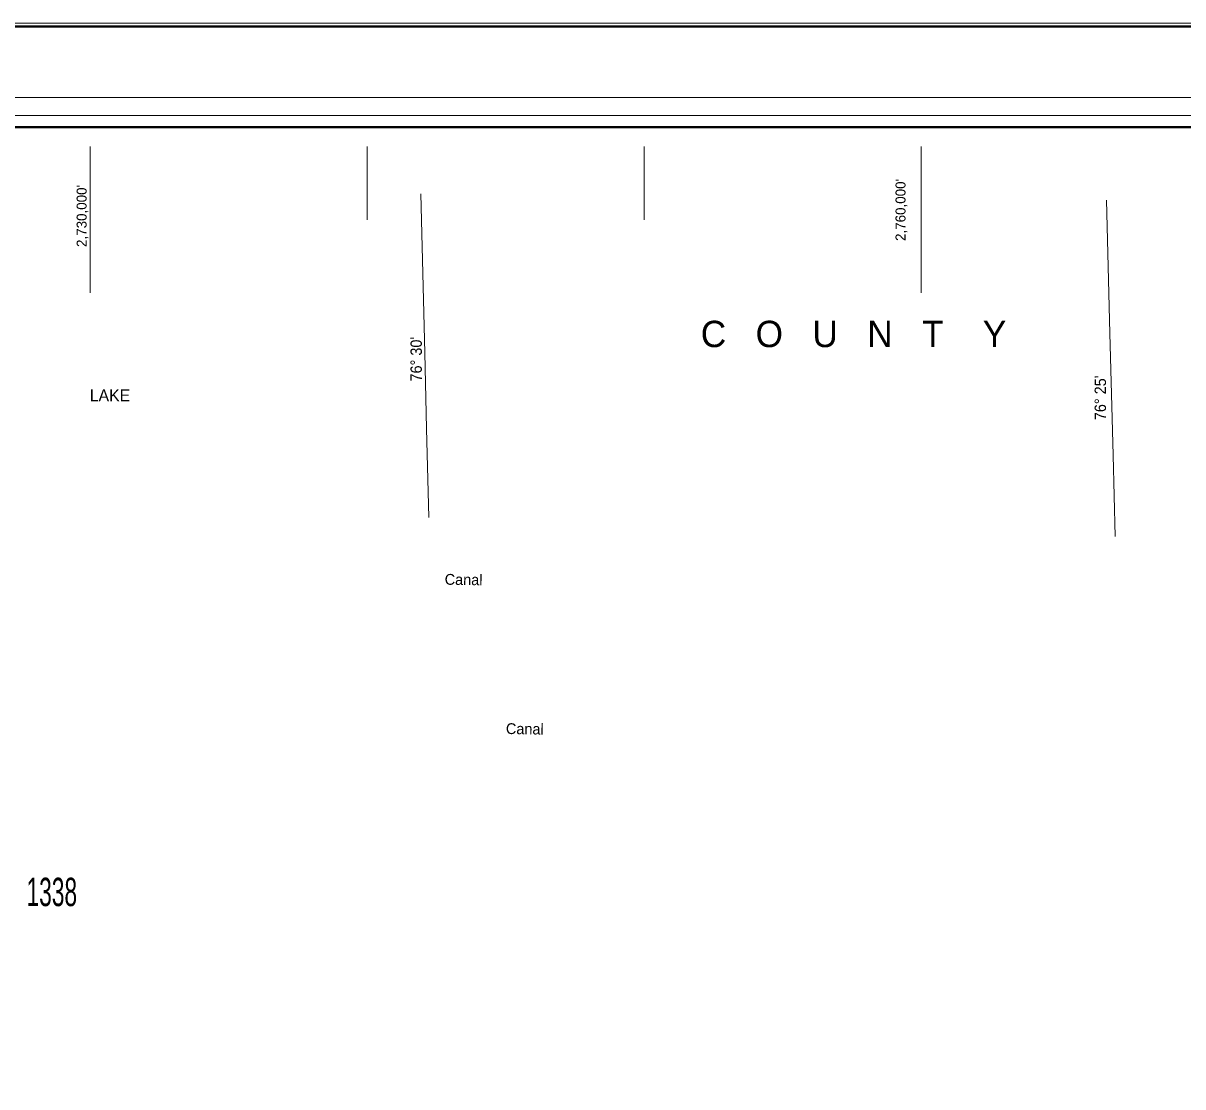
# Model space of a CAD drawing. Extents: x 817616 to 914254, y 167561 to 285221.
# Drawn here: x 831369 to 844126, y 212263 to 223958 of the extents above; entities that cross this region are included whole.
import ezdxf
from ezdxf.enums import TextEntityAlignment as Align

# ---------------------------------------------------------------- set-up
doc = ezdxf.new("R2010")
doc.units = 0
doc.header["$LTSCALE"] = 64
for name, color, linetype, lineweight in [('1', 7, 'Continuous', 25), ('20', 7, 'Continuous', 40), ('23', 7, 'Continuous', 25), ('60', 7, 'Continuous', 13), ('61', 7, 'Continuous', 13)]:
    doc.layers.add(name, color=color, linetype=linetype, lineweight=lineweight)
doc.layers.add('52', color=7, linetype='Continuous')
doc.layers.add('57', color=7, linetype='Continuous')

msp = doc.modelspace()

# ---------------------------------------------------------------- linework, layer by layer
at = {"layer": '1', "lineweight": 13}
msp.add_lwpolyline([(914246.27, 167561.16), (817615.63, 167561.16), (817615.63, 223958.21), (914246.27, 223958.21)], close=True, dxfattribs=at)
at = {"layer": '20'}
for points in [[(817650.63, 223923.21), (914211.27, 223923.21), (914211.27, 167596.17), (817650.63, 167596.17)], [(820838.48, 222814.24), (913285.76, 222814.24), (913285.76, 168687.88), (820838.48, 168687.88)]]:
    msp.add_lwpolyline(points, close=True, dxfattribs=at)
at = {"layer": '20', "lineweight": 13}
msp.add_lwpolyline([(820529.29, 223139.71), (820529.29, 168378.6), (820707.84, 168557.27), (820707.84, 222944.88), (913416.37, 222944.88), (913416.37, 168557.27), (820707.84, 168557.27), (820529.29, 168378.6), (913594.95, 168378.6), (913594.95, 223139.71)], close=True, dxfattribs=at)
at = {"layer": '60'}
for p, q in [((835785.81, 220332.98), (835741.77, 222081.35)), ((843323.01, 220549.21), (843284.94, 222011.96)), ((843357.87, 219209.98), (843323.01, 220549.21)), ((835806.74, 219501.93), (835785.81, 220332.98)), ((835831.43, 218521.57), (835806.74, 219501.93)), ((843381.18, 218314.54), (843357.87, 219209.98))]:
    msp.add_line(p, q, dxfattribs=at)
at = {"layer": '61'}
for p, q in [((832104, 220992.01), (832104, 222601.01)), ((841248, 220992.01), (841248, 222601.01))]:
    msp.add_line(p, q, dxfattribs=at)
for points in [[(835152, 222588.51), (835152, 222590.51), (835152, 222592.51), (835152, 222594.51), (835152, 222596.51), (835152, 222598.51), (835152, 222601.01)], [(835152, 222390.51), (835152, 222392.51), (835152, 222394.51), (835152, 222396.51), (835152, 222398.51), (835152, 222400.51), (835152, 222402.51), (835152, 222404.51), (835152, 222406.51), (835152, 222408.51), (835152, 222410.51), (835152, 222412.51), (835152, 222414.51), (835152, 222416.51), (835152, 222418.51), (835152, 222420.51), (835152, 222422.51), (835152, 222424.51), (835152, 222426.51), (835152, 222428.51), (835152, 222430.51), (835152, 222432.51), (835152, 222434.51), (835152, 222436.51), (835152, 222438.51), (835152, 222440.51), (835152, 222442.51), (835152, 222444.51), (835152, 222446.51), (835152, 222448.51), (835152, 222450.51), (835152, 222452.51), (835152, 222454.51), (835152, 222456.51), (835152, 222458.51), (835152, 222460.51), (835152, 222462.51), (835152, 222464.51), (835152, 222466.51), (835152, 222468.51), (835152, 222470.51), (835152, 222472.51), (835152, 222474.51), (835152, 222476.51), (835152, 222478.51), (835152, 222480.51), (835152, 222482.51), (835152, 222484.51), (835152, 222486.51), (835152, 222488.51), (835152, 222490.51), (835152, 222492.51), (835152, 222494.51), (835152, 222496.51), (835152, 222498.51), (835152, 222500.51), (835152, 222502.51), (835152, 222504.51), (835152, 222506.51), (835152, 222508.51), (835152, 222510.51), (835152, 222512.51), (835152, 222514.51), (835152, 222516.51), (835152, 222518.51), (835152, 222520.51), (835152, 222522.51), (835152, 222524.51), (835152, 222526.51), (835152, 222528.51), (835152, 222530.51), (835152, 222532.51), (835152, 222534.51), (835152, 222536.51), (835152, 222538.51), (835152, 222540.51), (835152, 222542.51), (835152, 222544.51), (835152, 222546.51), (835152, 222548.51), (835152, 222550.51), (835152, 222552.51), (835152, 222554.51), (835152, 222556.51), (835152, 222558.51), (835152, 222560.51), (835152, 222562.51), (835152, 222564.51), (835152, 222566.51), (835152, 222568.51), (835152, 222570.51), (835152, 222572.51), (835152, 222574.51), (835152, 222576.51), (835152, 222578.51), (835152, 222580.51), (835152, 222582.51), (835152, 222584.51), (835152, 222586.51), (835152, 222588.51)], [(838200, 222588.51), (838200, 222590.51), (838200, 222592.51), (838200, 222594.51), (838200, 222596.51), (838200, 222598.51), (838200, 222601.01)], [(838200, 222390.51), (838200, 222392.51), (838200, 222394.51), (838200, 222396.51), (838200, 222398.51), (838200, 222400.51), (838200, 222402.51), (838200, 222404.51), (838200, 222406.51), (838200, 222408.51), (838200, 222410.51), (838200, 222412.51), (838200, 222414.51), (838200, 222416.51), (838200, 222418.51), (838200, 222420.51), (838200, 222422.51), (838200, 222424.51), (838200, 222426.51), (838200, 222428.51), (838200, 222430.51), (838200, 222432.51), (838200, 222434.51), (838200, 222436.51), (838200, 222438.51), (838200, 222440.51), (838200, 222442.51), (838200, 222444.51), (838200, 222446.51), (838200, 222448.51), (838200, 222450.51), (838200, 222452.51), (838200, 222454.51), (838200, 222456.51), (838200, 222458.51), (838200, 222460.51), (838200, 222462.51), (838200, 222464.51), (838200, 222466.51), (838200, 222468.51), (838200, 222470.51), (838200, 222472.51), (838200, 222474.51), (838200, 222476.51), (838200, 222478.51), (838200, 222480.51), (838200, 222482.51), (838200, 222484.51), (838200, 222486.51), (838200, 222488.51), (838200, 222490.51), (838200, 222492.51), (838200, 222494.51), (838200, 222496.51), (838200, 222498.51), (838200, 222500.51), (838200, 222502.51), (838200, 222504.51), (838200, 222506.51), (838200, 222508.51), (838200, 222510.51), (838200, 222512.51), (838200, 222514.51), (838200, 222516.51), (838200, 222518.51), (838200, 222520.51), (838200, 222522.51), (838200, 222524.51), (838200, 222526.51), (838200, 222528.51), (838200, 222530.51), (838200, 222532.51), (838200, 222534.51), (838200, 222536.51), (838200, 222538.51), (838200, 222540.51), (838200, 222542.51), (838200, 222544.51), (838200, 222546.51), (838200, 222548.51), (838200, 222550.51), (838200, 222552.51), (838200, 222554.51), (838200, 222556.51), (838200, 222558.51), (838200, 222560.51), (838200, 222562.51), (838200, 222564.51), (838200, 222566.51), (838200, 222568.51), (838200, 222570.51), (838200, 222572.51), (838200, 222574.51), (838200, 222576.51), (838200, 222578.51), (838200, 222580.51), (838200, 222582.51), (838200, 222584.51), (838200, 222586.51), (838200, 222588.51)], [(835152, 222192.51), (835152, 222194.51), (835152, 222196.51), (835152, 222198.51), (835152, 222200.51), (835152, 222202.51), (835152, 222204.51), (835152, 222206.51), (835152, 222208.51), (835152, 222210.51), (835152, 222212.51), (835152, 222214.51), (835152, 222216.51), (835152, 222218.51), (835152, 222220.51), (835152, 222222.51), (835152, 222224.51), (835152, 222226.51), (835152, 222228.51), (835152, 222230.51), (835152, 222232.51), (835152, 222234.51), (835152, 222236.51), (835152, 222238.51), (835152, 222240.51), (835152, 222242.51), (835152, 222244.51), (835152, 222246.51), (835152, 222248.51), (835152, 222250.51), (835152, 222252.51), (835152, 222254.51), (835152, 222256.51), (835152, 222258.51), (835152, 222260.51), (835152, 222262.51), (835152, 222264.51), (835152, 222266.51), (835152, 222268.51), (835152, 222270.51), (835152, 222272.51), (835152, 222274.51), (835152, 222276.51), (835152, 222278.51), (835152, 222280.51), (835152, 222282.51), (835152, 222284.51), (835152, 222286.51), (835152, 222288.51), (835152, 222290.51), (835152, 222292.51), (835152, 222294.51), (835152, 222296.51), (835152, 222298.51), (835152, 222300.51), (835152, 222302.51), (835152, 222304.51), (835152, 222306.51), (835152, 222308.51), (835152, 222310.51), (835152, 222312.51), (835152, 222314.51), (835152, 222316.51), (835152, 222318.51), (835152, 222320.51), (835152, 222322.51), (835152, 222324.51), (835152, 222326.51), (835152, 222328.51), (835152, 222330.51), (835152, 222332.51), (835152, 222334.51), (835152, 222336.51), (835152, 222338.51), (835152, 222340.51), (835152, 222342.51), (835152, 222344.51), (835152, 222346.51), (835152, 222348.51), (835152, 222350.51), (835152, 222352.51), (835152, 222354.51), (835152, 222356.51), (835152, 222358.51), (835152, 222360.51), (835152, 222362.51), (835152, 222364.51), (835152, 222366.51), (835152, 222368.51), (835152, 222370.51), (835152, 222372.51), (835152, 222374.51), (835152, 222376.51), (835152, 222378.51), (835152, 222380.51), (835152, 222382.51), (835152, 222384.51), (835152, 222386.51), (835152, 222388.51), (835152, 222390.51)], [(838200, 222192.51), (838200, 222194.51), (838200, 222196.51), (838200, 222198.51), (838200, 222200.51), (838200, 222202.51), (838200, 222204.51), (838200, 222206.51), (838200, 222208.51), (838200, 222210.51), (838200, 222212.51), (838200, 222214.51), (838200, 222216.51), (838200, 222218.51), (838200, 222220.51), (838200, 222222.51), (838200, 222224.51), (838200, 222226.51), (838200, 222228.51), (838200, 222230.51), (838200, 222232.51), (838200, 222234.51), (838200, 222236.51), (838200, 222238.51), (838200, 222240.51), (838200, 222242.51), (838200, 222244.51), (838200, 222246.51), (838200, 222248.51), (838200, 222250.51), (838200, 222252.51), (838200, 222254.51), (838200, 222256.51), (838200, 222258.51), (838200, 222260.51), (838200, 222262.51), (838200, 222264.51), (838200, 222266.51), (838200, 222268.51), (838200, 222270.51), (838200, 222272.51), (838200, 222274.51), (838200, 222276.51), (838200, 222278.51), (838200, 222280.51), (838200, 222282.51), (838200, 222284.51), (838200, 222286.51), (838200, 222288.51), (838200, 222290.51), (838200, 222292.51), (838200, 222294.51), (838200, 222296.51), (838200, 222298.51), (838200, 222300.51), (838200, 222302.51), (838200, 222304.51), (838200, 222306.51), (838200, 222308.51), (838200, 222310.51), (838200, 222312.51), (838200, 222314.51), (838200, 222316.51), (838200, 222318.51), (838200, 222320.51), (838200, 222322.51), (838200, 222324.51), (838200, 222326.51), (838200, 222328.51), (838200, 222330.51), (838200, 222332.51), (838200, 222334.51), (838200, 222336.51), (838200, 222338.51), (838200, 222340.51), (838200, 222342.51), (838200, 222344.51), (838200, 222346.51), (838200, 222348.51), (838200, 222350.51), (838200, 222352.51), (838200, 222354.51), (838200, 222356.51), (838200, 222358.51), (838200, 222360.51), (838200, 222362.51), (838200, 222364.51), (838200, 222366.51), (838200, 222368.51), (838200, 222370.51), (838200, 222372.51), (838200, 222374.51), (838200, 222376.51), (838200, 222378.51), (838200, 222380.51), (838200, 222382.51), (838200, 222384.51), (838200, 222386.51), (838200, 222388.51), (838200, 222390.51)], [(835152, 221994.51), (835152, 221996.51), (835152, 221998.51), (835152, 222000.51), (835152, 222002.51), (835152, 222004.51), (835152, 222006.51), (835152, 222008.51), (835152, 222010.51), (835152, 222012.51), (835152, 222014.51), (835152, 222016.51), (835152, 222018.51), (835152, 222020.51), (835152, 222022.51), (835152, 222024.51), (835152, 222026.51), (835152, 222028.51), (835152, 222030.51), (835152, 222032.51), (835152, 222034.51), (835152, 222036.51), (835152, 222038.51), (835152, 222040.51), (835152, 222042.51), (835152, 222044.51), (835152, 222046.51), (835152, 222048.51), (835152, 222050.51), (835152, 222052.51), (835152, 222054.51), (835152, 222056.51), (835152, 222058.51), (835152, 222060.51), (835152, 222062.51), (835152, 222064.51), (835152, 222066.51), (835152, 222068.51), (835152, 222070.51), (835152, 222072.51), (835152, 222074.51), (835152, 222076.51), (835152, 222078.51), (835152, 222080.51), (835152, 222082.51), (835152, 222084.51), (835152, 222086.51), (835152, 222088.51), (835152, 222090.51), (835152, 222092.51), (835152, 222094.51), (835152, 222096.51), (835152, 222098.51), (835152, 222100.51), (835152, 222102.51), (835152, 222104.51), (835152, 222106.51), (835152, 222108.51), (835152, 222110.51), (835152, 222112.51), (835152, 222114.51), (835152, 222116.51), (835152, 222118.51), (835152, 222120.51), (835152, 222122.51), (835152, 222124.51), (835152, 222126.51), (835152, 222128.51), (835152, 222130.51), (835152, 222132.51), (835152, 222134.51), (835152, 222136.51), (835152, 222138.51), (835152, 222140.51), (835152, 222142.51), (835152, 222144.51), (835152, 222146.51), (835152, 222148.51), (835152, 222150.51), (835152, 222152.51), (835152, 222154.51), (835152, 222156.51), (835152, 222158.51), (835152, 222160.51), (835152, 222162.51), (835152, 222164.51), (835152, 222166.51), (835152, 222168.51), (835152, 222170.51), (835152, 222172.51), (835152, 222174.51), (835152, 222176.51), (835152, 222178.51), (835152, 222180.51), (835152, 222182.51), (835152, 222184.51), (835152, 222186.51), (835152, 222188.51), (835152, 222190.51), (835152, 222192.51)], [(838200, 221994.51), (838200, 221996.51), (838200, 221998.51), (838200, 222000.51), (838200, 222002.51), (838200, 222004.51), (838200, 222006.51), (838200, 222008.51), (838200, 222010.51), (838200, 222012.51), (838200, 222014.51), (838200, 222016.51), (838200, 222018.51), (838200, 222020.51), (838200, 222022.51), (838200, 222024.51), (838200, 222026.51), (838200, 222028.51), (838200, 222030.51), (838200, 222032.51), (838200, 222034.51), (838200, 222036.51), (838200, 222038.51), (838200, 222040.51), (838200, 222042.51), (838200, 222044.51), (838200, 222046.51), (838200, 222048.51), (838200, 222050.51), (838200, 222052.51), (838200, 222054.51), (838200, 222056.51), (838200, 222058.51), (838200, 222060.51), (838200, 222062.51), (838200, 222064.51), (838200, 222066.51), (838200, 222068.51), (838200, 222070.51), (838200, 222072.51), (838200, 222074.51), (838200, 222076.51), (838200, 222078.51), (838200, 222080.51), (838200, 222082.51), (838200, 222084.51), (838200, 222086.51), (838200, 222088.51), (838200, 222090.51), (838200, 222092.51), (838200, 222094.51), (838200, 222096.51), (838200, 222098.51), (838200, 222100.51), (838200, 222102.51), (838200, 222104.51), (838200, 222106.51), (838200, 222108.51), (838200, 222110.51), (838200, 222112.51), (838200, 222114.51), (838200, 222116.51), (838200, 222118.51), (838200, 222120.51), (838200, 222122.51), (838200, 222124.51), (838200, 222126.51), (838200, 222128.51), (838200, 222130.51), (838200, 222132.51), (838200, 222134.51), (838200, 222136.51), (838200, 222138.51), (838200, 222140.51), (838200, 222142.51), (838200, 222144.51), (838200, 222146.51), (838200, 222148.51), (838200, 222150.51), (838200, 222152.51), (838200, 222154.51), (838200, 222156.51), (838200, 222158.51), (838200, 222160.51), (838200, 222162.51), (838200, 222164.51), (838200, 222166.51), (838200, 222168.51), (838200, 222170.51), (838200, 222172.51), (838200, 222174.51), (838200, 222176.51), (838200, 222178.51), (838200, 222180.51), (838200, 222182.51), (838200, 222184.51), (838200, 222186.51), (838200, 222188.51), (838200, 222190.51), (838200, 222192.51)], [(835152, 221796.51), (835152, 221798.51), (835152, 221800.51), (835152, 221802.51), (835152, 221804.51), (835152, 221806.51), (835152, 221808.51), (835152, 221810.51), (835152, 221812.51), (835152, 221814.51), (835152, 221816.51), (835152, 221818.51), (835152, 221820.51), (835152, 221822.51), (835152, 221824.51), (835152, 221826.51), (835152, 221828.51), (835152, 221830.51), (835152, 221832.51), (835152, 221834.51), (835152, 221836.51), (835152, 221838.51), (835152, 221840.51), (835152, 221842.51), (835152, 221844.51), (835152, 221846.51), (835152, 221848.51), (835152, 221850.51), (835152, 221852.51), (835152, 221854.51), (835152, 221856.51), (835152, 221858.51), (835152, 221860.51), (835152, 221862.51), (835152, 221864.51), (835152, 221866.51), (835152, 221868.51), (835152, 221870.51), (835152, 221872.51), (835152, 221874.51), (835152, 221876.51), (835152, 221878.51), (835152, 221880.51), (835152, 221882.51), (835152, 221884.51), (835152, 221886.51), (835152, 221888.51), (835152, 221890.51), (835152, 221892.51), (835152, 221894.51), (835152, 221896.51), (835152, 221898.51), (835152, 221900.51), (835152, 221902.51), (835152, 221904.51), (835152, 221906.51), (835152, 221908.51), (835152, 221910.51), (835152, 221912.51), (835152, 221914.51), (835152, 221916.51), (835152, 221918.51), (835152, 221920.51), (835152, 221922.51), (835152, 221924.51), (835152, 221926.51), (835152, 221928.51), (835152, 221930.51), (835152, 221932.51), (835152, 221934.51), (835152, 221936.51), (835152, 221938.51), (835152, 221940.51), (835152, 221942.51), (835152, 221944.51), (835152, 221946.51), (835152, 221948.51), (835152, 221950.51), (835152, 221952.51), (835152, 221954.51), (835152, 221956.51), (835152, 221958.51), (835152, 221960.51), (835152, 221962.51), (835152, 221964.51), (835152, 221966.51), (835152, 221968.51), (835152, 221970.51), (835152, 221972.51), (835152, 221974.51), (835152, 221976.51), (835152, 221978.51), (835152, 221980.51), (835152, 221982.51), (835152, 221984.51), (835152, 221986.51), (835152, 221988.51), (835152, 221990.51), (835152, 221992.51), (835152, 221994.51)], [(838200, 221796.51), (838200, 221798.51), (838200, 221800.51), (838200, 221802.51), (838200, 221804.51), (838200, 221806.51), (838200, 221808.51), (838200, 221810.51), (838200, 221812.51), (838200, 221814.51), (838200, 221816.51), (838200, 221818.51), (838200, 221820.51), (838200, 221822.51), (838200, 221824.51), (838200, 221826.51), (838200, 221828.51), (838200, 221830.51), (838200, 221832.51), (838200, 221834.51), (838200, 221836.51), (838200, 221838.51), (838200, 221840.51), (838200, 221842.51), (838200, 221844.51), (838200, 221846.51), (838200, 221848.51), (838200, 221850.51), (838200, 221852.51), (838200, 221854.51), (838200, 221856.51), (838200, 221858.51), (838200, 221860.51), (838200, 221862.51), (838200, 221864.51), (838200, 221866.51), (838200, 221868.51), (838200, 221870.51), (838200, 221872.51), (838200, 221874.51), (838200, 221876.51), (838200, 221878.51), (838200, 221880.51), (838200, 221882.51), (838200, 221884.51), (838200, 221886.51), (838200, 221888.51), (838200, 221890.51), (838200, 221892.51), (838200, 221894.51), (838200, 221896.51), (838200, 221898.51), (838200, 221900.51), (838200, 221902.51), (838200, 221904.51), (838200, 221906.51), (838200, 221908.51), (838200, 221910.51), (838200, 221912.51), (838200, 221914.51), (838200, 221916.51), (838200, 221918.51), (838200, 221920.51), (838200, 221922.51), (838200, 221924.51), (838200, 221926.51), (838200, 221928.51), (838200, 221930.51), (838200, 221932.51), (838200, 221934.51), (838200, 221936.51), (838200, 221938.51), (838200, 221940.51), (838200, 221942.51), (838200, 221944.51), (838200, 221946.51), (838200, 221948.51), (838200, 221950.51), (838200, 221952.51), (838200, 221954.51), (838200, 221956.51), (838200, 221958.51), (838200, 221960.51), (838200, 221962.51), (838200, 221964.51), (838200, 221966.51), (838200, 221968.51), (838200, 221970.51), (838200, 221972.51), (838200, 221974.51), (838200, 221976.51), (838200, 221978.51), (838200, 221980.51), (838200, 221982.51), (838200, 221984.51), (838200, 221986.51), (838200, 221988.51), (838200, 221990.51), (838200, 221992.51), (838200, 221994.51)]]:
    msp.add_lwpolyline(points, dxfattribs=at)

# ---------------------------------------------------------------- texts
at = {"layer": '23', "width": 0.6}
msp.add_text('1338', height=312, dxfattribs=at).set_placement((831683.64, 214249.41), align=Align.CENTER)
at = {"layer": '52'}
msp.add_text('C   O   U   N   T    Y', height=290, dxfattribs=at).set_placement((840503.31, 220396.25), align=Align.CENTER)
at = {"layer": '57'}
msp.add_text('LAKE', height=130, dxfattribs=at).set_placement((832323.54, 219800.96), align=Align.CENTER)
for p in [(836234.9, 217780.28), (836908.48, 216138.69)]:
    msp.add_text('Canal ', height=119, rotation=359.154, dxfattribs=at).set_placement(p, align=Align.CENTER)
at = {"layer": '60', "width": 0.95}
for s, p in [("76° 30'", (835754.56, 220263.94)), ("76° 25'", (843280.55, 219838.37))]:
    msp.add_text(s, height=125, rotation=90, dxfattribs=at).set_placement(p, align=Align.CENTER)
at = {"layer": '61'}
for s, p in [("2,760,000'", (841075.2, 221904.89)), ("2,730,000'", (832066.66, 221838.81))]:
    msp.add_text(s, height=110, rotation=90, dxfattribs=at).set_placement(p, align=Align.CENTER)

doc.saveas('drawing.dxf')
